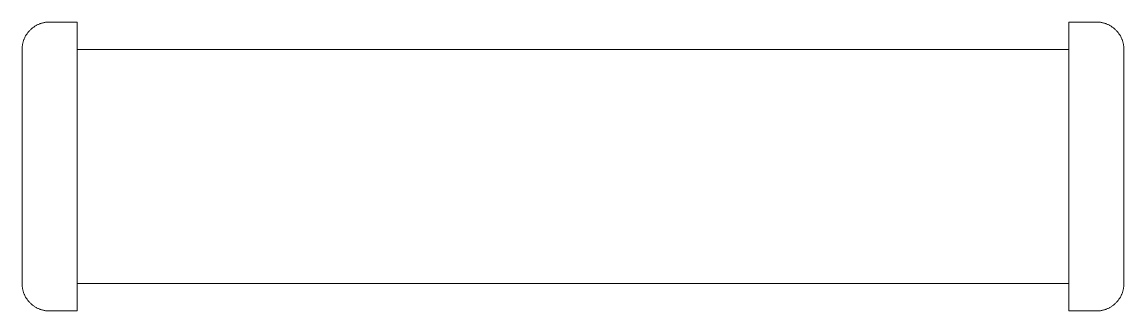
# Model space of a CAD drawing. Header units: millimetres. Extents: x -159872 to 386485, y -250577 to 158966.
# Drawn here: x 368587.2 to 368987.2, y 17104 to 17209 of the extents above; entities that cross this region are included whole.
import ezdxf

# ---------------------------------------------------------------- set-up
doc = ezdxf.new("R2010")
doc.units = ezdxf.units.MM
doc.layers.get('0').update_dxf_attribs({"lineweight": 25})
doc.layers.add('LDS-equipment-kitchen equipment', color=3, linetype='Continuous', lineweight=13)

# ---------------------------------------------------------------- blocks, each defined once
blk = doc.blocks.new('A$C396e3544')
for points in [[(10, 105, 0), (20, 105, 0), (20, 0, 0), (10, 0, 0), (9.75, 0, 0), (9.51, 0.01, 0), (9.26, 0.03, 0), (9.02, 0.05, 0), (8.78, 0.08, 0), (8.53, 0.11, 0), (8.29, 0.15, 0), (8.05, 0.19, 0), (7.81, 0.24, 0), (7.57, 0.3, 0), (7.33, 0.36, 0), (7.1, 0.43, 0), (6.86, 0.5, 0), (6.63, 0.58, 0), (6.4, 0.67, 0), (6.17, 0.76, 0), (5.95, 0.86, 0), (5.72, 0.96, 0), (5.5, 1.07, 0), (5.29, 1.18, 0), (5.07, 1.3, 0), (4.86, 1.42, 0), (4.65, 1.55, 0), (4.44, 1.69, 0), (4.24, 1.82, 0), (4.04, 1.97, 0), (3.85, 2.12, 0), (3.66, 2.27, 0), (3.47, 2.43, 0), (3.28, 2.59, 0), (3.1, 2.76, 0), (2.93, 2.93, 0), (2.76, 3.1, 0), (2.59, 3.28, 0), (2.43, 3.47, 0), (2.27, 3.66, 0), (2.12, 3.85, 0), (1.97, 4.04, 0), (1.82, 4.24, 0), (1.69, 4.44, 0), (1.55, 4.65, 0), (1.42, 4.86, 0), (1.3, 5.07, 0), (1.18, 5.29, 0), (1.07, 5.5, 0), (0.96, 5.72, 0), (0.86, 5.95, 0), (0.76, 6.17, 0), (0.67, 6.4, 0), (0.58, 6.63, 0), (0.5, 6.86, 0), (0.43, 7.1, 0), (0.36, 7.33, 0), (0.3, 7.57, 0), (0.24, 7.81, 0), (0.19, 8.05, 0), (0.15, 8.29, 0), (0.11, 8.53, 0), (0.08, 8.78, 0), (0.05, 9.02, 0), (0.03, 9.26, 0), (0.01, 9.51, 0), (0, 9.75, 0), (0, 10, 0), (0, 95, 0), (0, 95.25, 0), (0.01, 95.49, 0), (0.03, 95.74, 0), (0.05, 95.98, 0), (0.08, 96.22, 0), (0.11, 96.47, 0), (0.15, 96.71, 0), (0.19, 96.95, 0), (0.24, 97.19, 0), (0.3, 97.43, 0), (0.36, 97.67, 0), (0.43, 97.9, 0), (0.5, 98.14, 0), (0.58, 98.37, 0), (0.67, 98.6, 0), (0.76, 98.83, 0), (0.86, 99.05, 0), (0.96, 99.28, 0), (1.07, 99.5, 0), (1.18, 99.71, 0), (1.3, 99.93, 0), (1.42, 100.14, 0), (1.55, 100.35, 0), (1.69, 100.56, 0), (1.82, 100.76, 0), (1.97, 100.96, 0), (2.12, 101.15, 0), (2.27, 101.34, 0), (2.43, 101.53, 0), (2.59, 101.72, 0), (2.76, 101.9, 0), (2.93, 102.07, 0), (3.1, 102.24, 0), (3.28, 102.41, 0), (3.47, 102.57, 0), (3.66, 102.73, 0), (3.85, 102.88, 0), (4.04, 103.03, 0), (4.24, 103.18, 0), (4.44, 103.31, 0), (4.65, 103.45, 0), (4.86, 103.58, 0), (5.07, 103.7, 0), (5.29, 103.82, 0), (5.5, 103.93, 0), (5.72, 104.04, 0), (5.95, 104.14, 0), (6.17, 104.24, 0), (6.4, 104.33, 0), (6.63, 104.42, 0), (6.86, 104.5, 0), (7.1, 104.57, 0), (7.33, 104.64, 0), (7.57, 104.7, 0), (7.81, 104.76, 0), (8.05, 104.81, 0), (8.29, 104.85, 0), (8.53, 104.89, 0), (8.78, 104.92, 0), (9.02, 104.95, 0), (9.26, 104.97, 0), (9.51, 104.99, 0), (9.75, 105, 0), (10, 105, 0)], [(390, 105, 0), (380, 105, 0), (380, 0, 0), (390, 0, 0), (390.25, 0, 0), (390.49, 0.01, 0), (390.74, 0.03, 0), (390.98, 0.05, 0), (391.22, 0.08, 0), (391.47, 0.11, 0), (391.71, 0.15, 0), (391.95, 0.19, 0), (392.19, 0.24, 0), (392.43, 0.3, 0), (392.67, 0.36, 0), (392.9, 0.43, 0), (393.14, 0.5, 0), (393.37, 0.58, 0), (393.6, 0.67, 0), (393.83, 0.76, 0), (394.05, 0.86, 0), (394.28, 0.96, 0), (394.5, 1.07, 0), (394.71, 1.18, 0), (394.93, 1.3, 0), (395.14, 1.42, 0), (395.35, 1.55, 0), (395.56, 1.69, 0), (395.76, 1.82, 0), (395.96, 1.97, 0), (396.15, 2.12, 0), (396.34, 2.27, 0), (396.53, 2.43, 0), (396.72, 2.59, 0), (396.9, 2.76, 0), (397.07, 2.93, 0), (397.24, 3.1, 0), (397.41, 3.28, 0), (397.57, 3.47, 0), (397.73, 3.66, 0), (397.88, 3.85, 0), (398.03, 4.04, 0), (398.18, 4.24, 0), (398.31, 4.44, 0), (398.45, 4.65, 0), (398.58, 4.86, 0), (398.7, 5.07, 0), (398.82, 5.29, 0), (398.93, 5.5, 0), (399.04, 5.72, 0), (399.14, 5.95, 0), (399.24, 6.17, 0), (399.33, 6.4, 0), (399.42, 6.63, 0), (399.5, 6.86, 0), (399.57, 7.1, 0), (399.64, 7.33, 0), (399.7, 7.57, 0), (399.76, 7.81, 0), (399.81, 8.05, 0), (399.85, 8.29, 0), (399.89, 8.53, 0), (399.92, 8.78, 0), (399.95, 9.02, 0), (399.97, 9.26, 0), (399.99, 9.51, 0), (400, 9.75, 0), (400, 10, 0), (400, 95, 0), (400, 95.25, 0), (399.99, 95.49, 0), (399.97, 95.74, 0), (399.95, 95.98, 0), (399.92, 96.22, 0), (399.89, 96.47, 0), (399.85, 96.71, 0), (399.81, 96.95, 0), (399.76, 97.19, 0), (399.7, 97.43, 0), (399.64, 97.67, 0), (399.57, 97.9, 0), (399.5, 98.14, 0), (399.42, 98.37, 0), (399.33, 98.6, 0), (399.24, 98.83, 0), (399.14, 99.05, 0), (399.04, 99.28, 0), (398.93, 99.5, 0), (398.82, 99.71, 0), (398.7, 99.93, 0), (398.58, 100.14, 0), (398.45, 100.35, 0), (398.31, 100.56, 0), (398.18, 100.76, 0), (398.03, 100.96, 0), (397.88, 101.15, 0), (397.73, 101.34, 0), (397.57, 101.53, 0), (397.41, 101.72, 0), (397.24, 101.9, 0), (397.07, 102.07, 0), (396.9, 102.24, 0), (396.72, 102.41, 0), (396.53, 102.57, 0), (396.34, 102.73, 0), (396.15, 102.88, 0), (395.96, 103.03, 0), (395.76, 103.18, 0), (395.56, 103.31, 0), (395.35, 103.45, 0), (395.14, 103.58, 0), (394.93, 103.7, 0), (394.71, 103.82, 0), (394.5, 103.93, 0), (394.28, 104.04, 0), (394.05, 104.14, 0), (393.83, 104.24, 0), (393.6, 104.33, 0), (393.37, 104.42, 0), (393.14, 104.5, 0), (392.9, 104.57, 0), (392.67, 104.64, 0), (392.43, 104.7, 0), (392.19, 104.76, 0), (391.95, 104.81, 0), (391.71, 104.85, 0), (391.47, 104.89, 0), (391.22, 104.92, 0), (390.98, 104.95, 0), (390.74, 104.97, 0), (390.49, 104.99, 0), (390.25, 105, 0), (390, 105, 0)]]:
    blk.add_polyline3d(points)
at = {"transparency": 33554687}
for points in [[(20, 105, 0), (20, 95, 0)], [(20, 95, 0), (380, 95, 0)], [(20, 10, 0), (380, 10, 0)]]:
    blk.add_polyline3d(points, dxfattribs=at)
blk = doc.blocks.new('Group-338')
at = {"layer": 'LDS-equipment-kitchen equipment'}
blk.add_blockref('A$C396e3544', (307913.67, 53561.5), dxfattribs=at)

msp = doc.modelspace()

# ---------------------------------------------------------------- block references
at = {"layer": 'LDS-equipment-kitchen equipment', "color": 7}
msp.add_blockref('Group-338', (60673.51323, -36457.51522), dxfattribs=at)

doc.saveas('drawing.dxf')
